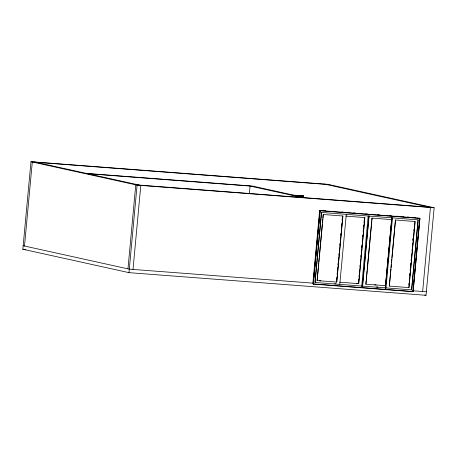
<?xml version="1.0" encoding="UTF-8"?>
<svg xmlns="http://www.w3.org/2000/svg" width="457" height="457" viewBox="0 0 457 457"><rect width="100%" height="100%" fill="white"/><g stroke="black" fill="none" stroke-linecap="round" stroke-linejoin="round"><path stroke-width="0.69" d="M22.85 249.236L30.967 161.704L328.029 184.348L434.15 207.764L426.033 295.296L128.971 272.652L22.85 249.236L25.695 249.453M24.501 246.026L32.298 161.995L329.354 184.639M127.971 268.859L135.763 184.828L432.825 207.472M128.971 272.652L137.094 185.119L30.967 161.704M133.01 269.436L140.807 185.405L34.681 161.989M249.351 193.825L250.07 186.068L87.744 173.694M302.922 197.298L303.054 195.887L302.997 197.315M303.048 197.321L303.185 195.853M303.494 197.43L303.625 196.013L292.389 195.156M312.896 283.146L319.637 210.494L419.92 218.2L413.099 291.732L313.182 284.1L320.003 210.574L313.182 284.1M313.411 283.9L320.191 210.808M314.993 282.477L321.494 212.454L418.109 219.828L411.614 289.852L315.067 282.495L321.494 212.454M318.192 268.505L317.072 280.581L336.78 282.1L342.91 216.012L323.202 214.499L322.871 218.052M318.323 267.082L318.655 263.529M318.786 262.107L319.117 258.553M319.249 257.131L322.276 224.444M322.413 223.022L322.739 219.469M317.181 280.609L323.31 214.522M336.638 279.17L336.769 277.747M337.1 274.194L337.232 272.772M337.495 269.933L337.694 267.802M337.957 264.957L338.151 262.826M338.42 259.982L338.614 257.851M338.877 255.012L339.008 253.589M339.34 250.036L339.471 248.614M339.802 245.061L339.934 243.638M340.265 240.085L340.396 238.663M340.722 235.109L340.859 233.693M341.185 230.139L341.316 228.717M341.579 225.872L341.779 223.741M342.11 220.188L342.242 218.766M336.666 282.078L342.801 215.99M339.802 284.22L346.28 214.384M358.528 281.449L358.722 279.318M358.991 276.474L359.122 275.051M359.448 271.498L359.579 270.076M359.91 266.522L360.042 265.106M360.373 261.553L360.504 260.13M360.836 256.577L360.967 255.155M361.293 251.601L361.43 250.179M361.693 247.34L361.887 245.209M362.218 241.656L362.35 240.233M362.681 236.68L362.812 235.258M363.144 231.705L363.275 230.282M363.601 226.729L363.732 225.307M364.001 222.468L364.195 220.337M358.625 283.643L364.755 217.555M361.693 286.488L368.165 215.938M362.447 286.539L368.988 216.001M362.515 286.55L369.062 216.018M366.171 280.644L365.846 284.197L385.554 285.711L388.187 257.291M366.303 279.221L366.634 275.668M366.765 274.246L367.097 270.693M367.228 269.27L371.181 226.638M371.312 225.215L371.644 221.662M371.775 220.24L371.975 218.109L391.683 219.628L389.707 240.942M365.954 284.22L372.084 218.132M387.279 261.438L387.41 260.016M387.387 261.461L387.519 260.044M385.211 288.281L391.752 217.749M388.319 255.869L388.65 252.315M388.781 250.893L389.113 247.34M389.244 245.917L389.575 242.364M385.428 288.333L391.975 217.795M385.948 288.447L392.489 217.909M390.392 274.006L389.273 286.088L408.981 287.607L415.11 221.519L395.402 220L394.614 228.529M390.524 272.583L390.855 269.03M390.986 267.613L391.318 264.06M391.449 262.638L391.78 259.085M391.912 257.662L394.482 229.951M389.381 286.111L395.516 220.023M412.882 239.879L413.014 238.457M408.838 284.671L408.969 283.254M409.301 279.701L409.432 278.279M409.695 275.434L409.895 273.303M410.158 270.464L410.357 268.328M410.62 265.488L410.814 263.358M411.083 260.513L411.214 259.09M411.54 255.537L411.671 254.115M412.003 250.562L412.134 249.145M412.465 245.592L412.665 243.461M412.928 240.616L413.122 238.485M413.385 235.641L413.522 234.218M413.848 230.665L413.979 229.248M414.31 225.695L414.442 224.273M408.872 287.579L415.002 221.496M412.842 291.48L419.623 218.389M422.639 291.515L430.437 207.478L324.316 184.068M86.419 173.403L252.458 186.056L305.516 197.767M294.588 195.253L303.18 195.904M298.724 196.659L302.231 196.927M300.278 196.996L301.694 197.104M137.094 185.119L434.15 207.764M323.973 210.631L325.464 210.757M341.75 211.997L343.167 212.105M348.051 212.471L349.536 212.591M353.712 212.899L355.203 213.025M360.087 213.385L361.578 213.51M365.754 213.819L367.239 213.945M371.415 214.247L372.906 214.373M377.79 214.733L379.281 214.859M389.827 215.653L391.318 215.778M396.202 216.138L397.693 216.264M401.869 216.572L403.354 216.692M407.53 217.001L409.021 217.126M413.905 217.486L415.396 217.612M319.986 210.797L419.829 218.406M345.858 216.115L364.863 217.583L358.734 283.671L339.728 282.203M356.82 283.449L358.328 283.58M374.649 284.825L376.048 284.928M319.466 280.707L320.865 280.815M334.598 283.728L336.015 283.837M376.477 286.922L377.973 287.042M313.359 283.18L129.297 269.15L23.176 245.735M412.74 290.755L426.352 291.795M313.205 283.883L413.048 291.497M419.92 218.2L413.099 291.732M418.109 219.828L411.614 289.852M250.07 186.068L301.803 197.481M424.644 294.988L426.033 295.296"/></g></svg>
